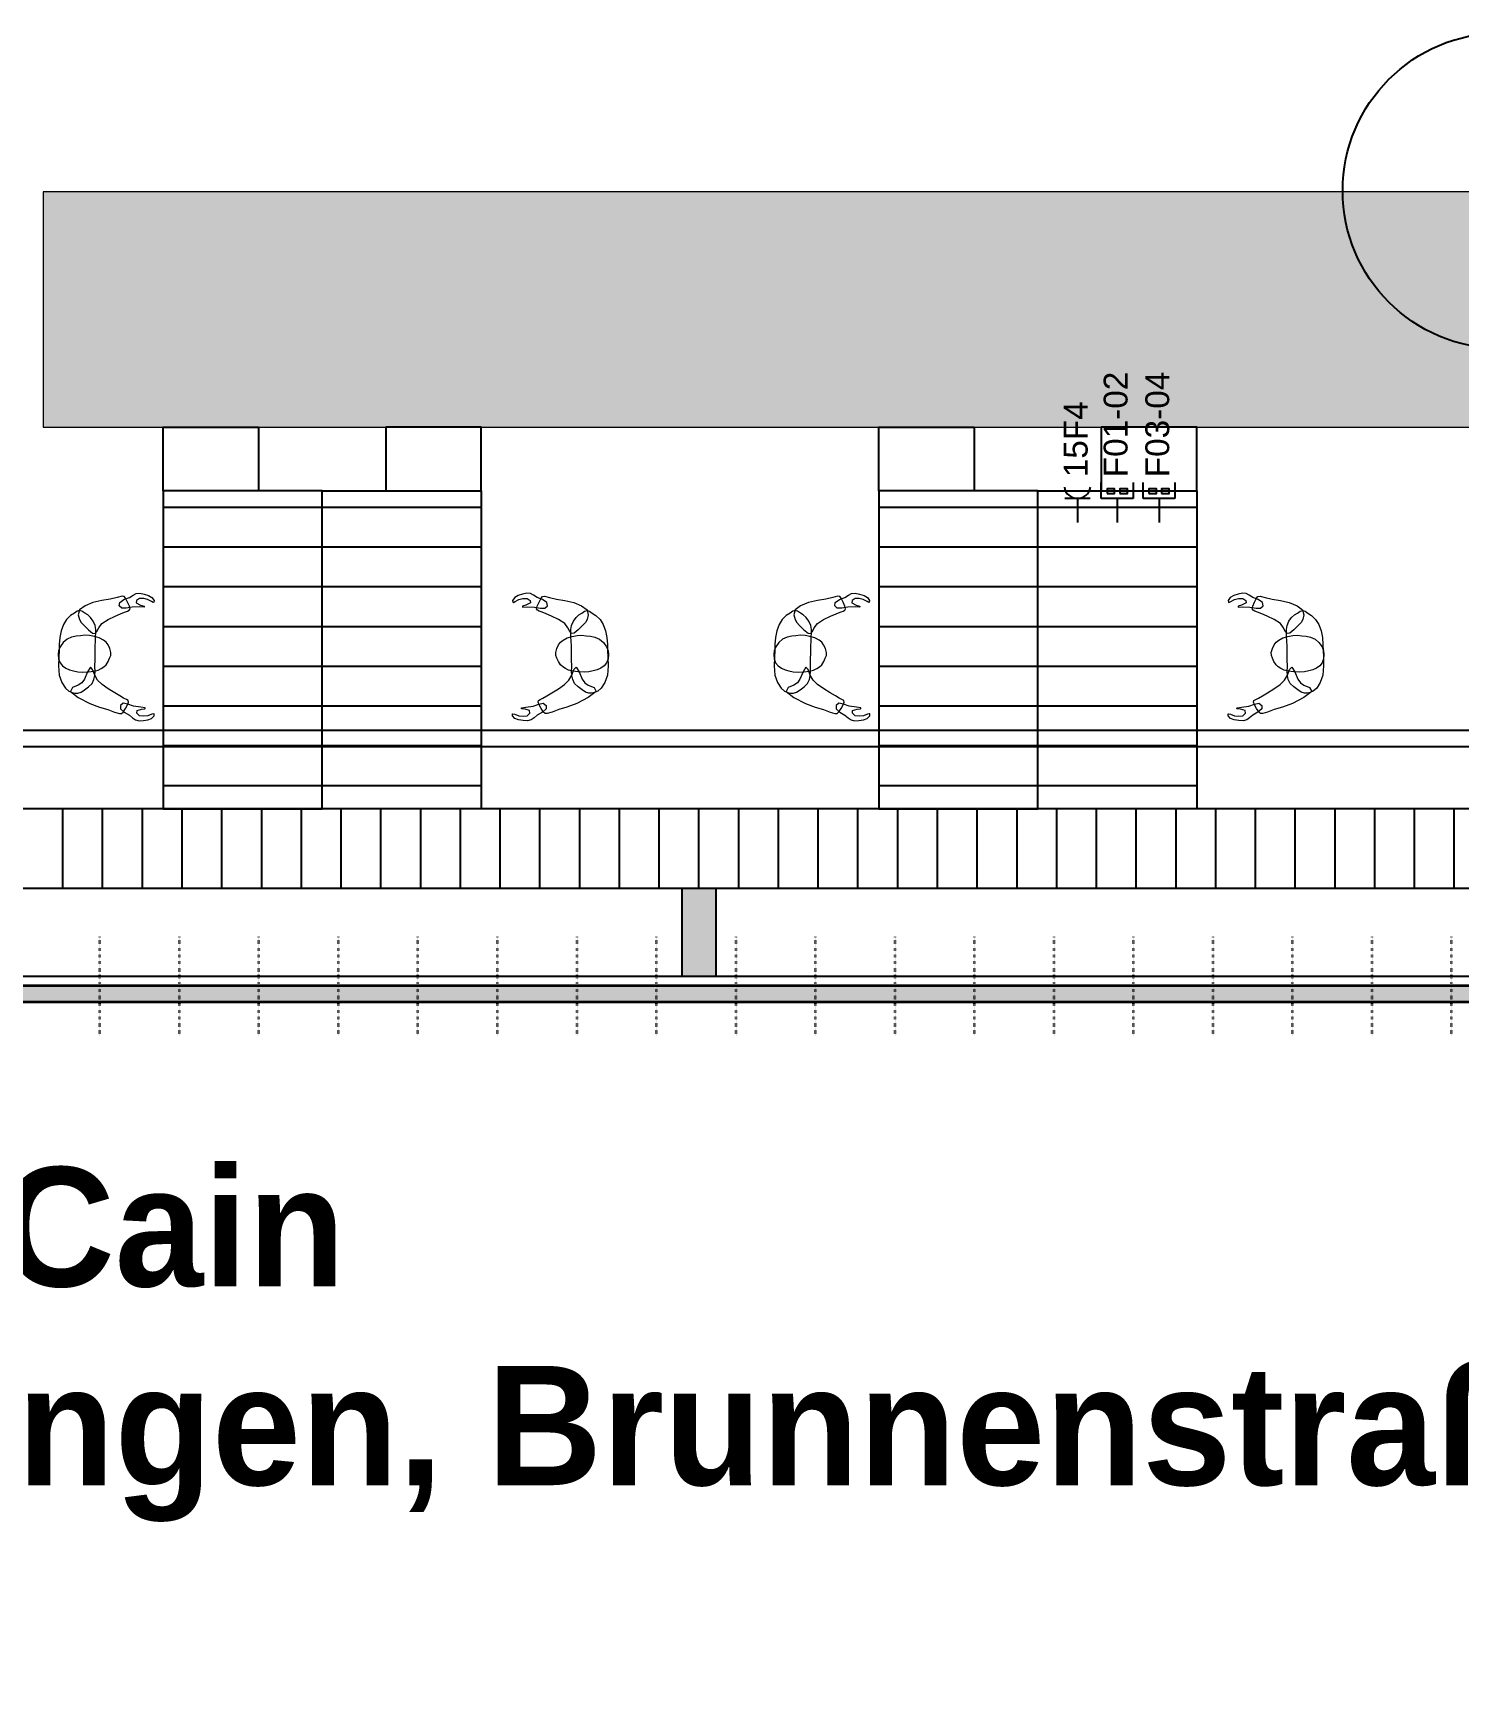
# Model space of a CAD drawing. Header units: millimetres. Extents: x 71769 to 78969, y 7991 to 11789.
# Drawn here: x 72751 to 73648, y 7991 to 9032 of the extents above; entities that cross this region are included whole.
import ezdxf
from ezdxf.enums import TextEntityAlignment as Align

# ---------------------------------------------------------------- set-up
doc = ezdxf.new("R2010")
doc.units = ezdxf.units.MM
doc.header["$LTSCALE"] = 5
doc.header["$MEASUREMENT"] = 0
doc.linetypes.add('AUSGEZOGEN', pattern=[0])
doc.linetypes.add('LINIE_9', pattern=[0.1, 0, -0.1])
doc.layers.get('0').update_dxf_attribs({"linetype": 'CONTINUOUS'})
for name, color, linetype, lineweight in [('200_ERDGESCHOSS#Maßlinie 1_100', 7, 'AUSGEZOGEN', 18), ('203_Kabelrinnen und Heizplatten#Maßlinie 1_100', 7, 'AUSGEZOGEN', 18), ('4501_180704 Layout Brunnenstraße HCH.dwg#0', 7, 'AUSGEZOGEN', 25), ('4501_180704 Layout Brunnenstraße HCH.dwg#001 Standard-XFT_Con', 7, 'AUSGEZOGEN', 13), ('Standard', 7, 'AUSGEZOGEN', 25)]:
    doc.layers.add(name, color=color, linetype=linetype, lineweight=lineweight)
for name, color, linetype in [('BEM', 3, 'CONTINUOUS'), ('E_BEL', 1, 'CONTINUOUS'), ('E_EI_IN', 5, 'CONTINUOUS'), ('E_SI_EDV', 3, 'CONTINUOUS')]:
    doc.layers.add(name, color=color, linetype=linetype)
doc.styles.add('ARIAL', font='arial.ttf')
doc.styles.get("Standard").update_dxf_attribs({"font": 'arial.ttf', "height": 20})

# ---------------------------------------------------------------- blocks, each defined once
blk = doc.blocks.new('*U696')
for p, q in [((0, -0.151), (0, 0)), ((-0.079, -0.151), (0.079, -0.151))]:
    blk.add_line(p, q)
blk.add_arc((0, -0.234), 0.0828, 8.4436, 171.5564)
at = {"style": 'ARIAL'}
blk.add_attdef('FREI1', text='', height=0.15, dxfattribs=at).set_placement((0.167, -0.074), align=Align.MIDDLE_LEFT)
for tag, p in [('TYP', (0, -0.341)), ('SCHALTKREIS', (0, -0.56)), ('STROMKREIS', (0, -0.78)), ('LEISTUNG', (0, -1)), ('FREI2', (0, -1.219))]:
    blk.add_attdef(tag, text='', height=0.15, dxfattribs=at).set_placement(p, align=Align.MIDDLE_CENTER)
blk = doc.blocks.new('*U698')
for p, q in [((-0.1, 0.251), (-0.1, 0.151)), ((0.1, 0.151), (0.1, 0.251)), ((-0.1, 0.151), (0.1, 0.151)), ((0, 0.151), (0, 0))]:
    blk.add_line(p, q)
at = {"color": 0, "linetype": 'ByBlock'}
for points in [[(-0.016, 0.183), (-0.064, 0.183), (-0.064, 0.212), (-0.016, 0.212)], [(0.064, 0.183), (0.016, 0.183), (0.016, 0.212), (0.064, 0.212)]]:
    blk.add_lwpolyline(points, close=True, dxfattribs=at)
at = {"style": 'ARIAL'}
for tag, p in [('FREI2', (0, 1.205)), ('LEISTUNG', (0, 1.005)), ('SCHALTKREIS', (0, 0.805)), ('STROMKREIS', (0, 0.605)), ('TYP', (0, 0.405))]:
    blk.add_attdef(tag, text='', height=0.15, dxfattribs=at).set_placement(p, align=Align.MIDDLE)
blk.add_attdef('FREI1', text='', height=0.15, dxfattribs=at).set_placement((0.167, 0.077), align=Align.MIDDLE_LEFT)

msp = doc.modelspace()

# ---------------------------------------------------------------- hatches: boundary and pattern name
at = {"layer": '203_Kabelrinnen und Heizplatten#Maßlinie 1_100', "linetype": 'AUSGEZOGEN', "lineweight": 13}
msp.add_hatch(color=8, dxfattribs=at).paths.add_polyline_path([(72757.7, 8784.5), (75757.7, 8784.5), (75757.7, 8932.5), (72757.7, 8932.5)])
at = {"layer": 'BEM', "linetype": 'AUSGEZOGEN', "lineweight": 13}
h = msp.add_hatch(color=8, dxfattribs=at)
h.paths.add_polyline_path([(77420.2, 8433), (74320.2, 8433), (74320.2, 8423), (77420.2, 8423)])
h.paths.add_polyline_path([(78587.4, 8433), (77920.2, 8433), (77920.2, 8423), (78587.4, 8423)])
h.paths.add_polyline_path([(71971.6, 8433), (71971.6, 8423), (72020.2, 8423), (72020.2, 8433)])
h.paths.add_polyline_path([(73820.2, 8433), (72520.2, 8433), (72520.2, 8423), (73820.2, 8423)])
at = {"layer": 'Standard', "linetype": 'AUSGEZOGEN', "lineweight": 25, "true_color": 0x000000}
msp.add_hatch(color=18, dxfattribs=at).paths.add_polyline_path([(73159.7, 8494.5), (73159.7, 8439), (73180.7, 8439), (73180.7, 8494.5)])

# ---------------------------------------------------------------- linework, layer by layer
at = {"layer": '200_ERDGESCHOSS#Maßlinie 1_100', "color": 18, "linetype": 'LINIE_9', "lineweight": 35, "true_color": 0x000000}
for p, q in [((72793.5, 8402), (72793.5, 8463.9)), ((72843.5, 8402), (72843.5, 8463.9)), ((72893.5, 8402), (72893.5, 8463.9)), ((72943.5, 8402), (72943.5, 8463.9)), ((72993.5, 8402), (72993.5, 8463.9)), ((73043.5, 8402), (73043.5, 8463.9)), ((73093.5, 8402), (73093.5, 8463.9)), ((73143.5, 8402), (73143.5, 8463.9)), ((73193.5, 8402), (73193.5, 8463.9)), ((73243.5, 8402), (73243.5, 8463.9)), ((73293.5, 8402), (73293.5, 8463.9)), ((73343.5, 8402), (73343.5, 8463.9)), ((73393.5, 8402), (73393.5, 8463.9)), ((73443.5, 8402), (73443.5, 8463.9)), ((73493.5, 8402), (73493.5, 8463.9)), ((73543.5, 8402), (73543.5, 8463.9)), ((73593.5, 8402), (73593.5, 8463.9)), ((73643.5, 8402), (73643.5, 8463.9))]:
    msp.add_line(p, q, dxfattribs=at)
at = {"layer": '200_ERDGESCHOSS#Maßlinie 1_100', "color": 18, "linetype": 'AUSGEZOGEN', "lineweight": 25, "true_color": 0x000000}
for p, q in [((73820.2, 8439), (72520.2, 8439)), ((72520.2, 8433), (73820.2, 8433))]:
    msp.add_line(p, q, dxfattribs=at)
at = {"layer": '200_ERDGESCHOSS#Maßlinie 1_100', "color": 18, "linetype": 'AUSGEZOGEN', "lineweight": 35, "true_color": 0x000000}
for p, q in [((73820.2, 8433), (72520.2, 8433)), ((72520.2, 8423), (73820.2, 8423))]:
    msp.add_line(p, q, dxfattribs=at)
at = {"layer": '203_Kabelrinnen und Heizplatten#Maßlinie 1_100', "color": 18, "linetype": 'AUSGEZOGEN', "lineweight": 13, "true_color": 0x000000}
for p, q in [((72757.7, 8932.5), (72757.7, 8784.5)), ((75757.7, 8932.5), (72757.7, 8932.5)), ((72757.7, 8784.5), (75757.7, 8784.5))]:
    msp.add_line(p, q, dxfattribs=at)
at = {"layer": '4501_180704 Layout Brunnenstraße HCH.dwg#0', "color": 18, "linetype": 'AUSGEZOGEN', "lineweight": 25, "true_color": 0x000000}
for p, q in [((72833.2, 8734.2), (72933.2, 8734.2)), ((72933.2, 8734.2), (73033.2, 8734.2)), ((73283.2, 8734.2), (73383.2, 8734.2)), ((73383.2, 8734.2), (73483.2, 8734.2)), ((72833.2, 8709.2), (72933.2, 8709.2)), ((72933.2, 8709.2), (73033.2, 8709.2)), ((73283.2, 8709.2), (73383.2, 8709.2)), ((73383.2, 8709.2), (73483.2, 8709.2)), ((72833.2, 8684.2), (72933.2, 8684.2)), ((72933.2, 8684.2), (73033.2, 8684.2)), ((73283.2, 8684.2), (73383.2, 8684.2)), ((73383.2, 8684.2), (73483.2, 8684.2)), ((72833.2, 8659.2), (72933.2, 8659.2)), ((72933.2, 8659.2), (73033.2, 8659.2)), ((73283.2, 8659.2), (73383.2, 8659.2)), ((73383.2, 8659.2), (73483.2, 8659.2)), ((72833.2, 8634.2), (72933.2, 8634.2)), ((72933.2, 8634.2), (73033.2, 8634.2)), ((73283.2, 8634.2), (73383.2, 8634.2)), ((73383.2, 8634.2), (73483.2, 8634.2)), ((72833.2, 8609.2), (72933.2, 8609.2)), ((72933.2, 8609.2), (73033.2, 8609.2)), ((73283.2, 8609.2), (73383.2, 8609.2)), ((73383.2, 8609.2), (73483.2, 8609.2)), ((72833.2, 8584.2), (72933.2, 8584.2)), ((72933.2, 8584.2), (73033.2, 8584.2)), ((73283.2, 8584.2), (73383.2, 8584.2)), ((73383.2, 8584.2), (73483.2, 8584.2)), ((72833.2, 8559.2), (72933.2, 8559.2)), ((72933.2, 8559.2), (73033.2, 8559.2)), ((73283.2, 8559.2), (73383.2, 8559.2)), ((73383.2, 8559.2), (73483.2, 8559.2)), ((72770.2, 8494.5), (72770.2, 8544.5)), ((72795.2, 8494.5), (72795.2, 8544.5)), ((72820.2, 8494.5), (72820.2, 8544.5)), ((72845.2, 8494.5), (72845.2, 8544.5)), ((72870.2, 8494.5), (72870.2, 8544.5)), ((72895.2, 8494.5), (72895.2, 8544.5)), ((72920.2, 8494.5), (72920.2, 8544.5)), ((72945.2, 8494.5), (72945.2, 8544.5)), ((72970.2, 8494.5), (72970.2, 8544.5)), ((72995.2, 8494.5), (72995.2, 8544.5)), ((73020.2, 8494.5), (73020.2, 8544.5)), ((73045.2, 8494.5), (73045.2, 8544.5)), ((73070.2, 8494.5), (73070.2, 8544.5)), ((73095.2, 8494.5), (73095.2, 8544.5)), ((73120.2, 8494.5), (73120.2, 8544.5)), ((73145.2, 8494.5), (73145.2, 8544.5)), ((73170.2, 8494.5), (73170.2, 8544.5)), ((73195.2, 8494.5), (73195.2, 8544.5)), ((73220.2, 8494.5), (73220.2, 8544.5)), ((73245.2, 8494.5), (73245.2, 8544.5)), ((73270.2, 8494.5), (73270.2, 8544.5)), ((73295.2, 8494.5), (73295.2, 8544.5)), ((73320.2, 8494.5), (73320.2, 8544.5)), ((73345.2, 8494.5), (73345.2, 8544.5)), ((73370.2, 8494.5), (73370.2, 8544.5)), ((73395.2, 8494.5), (73395.2, 8544.5)), ((73420.2, 8494.5), (73420.2, 8544.5)), ((73445.2, 8494.5), (73445.2, 8544.5)), ((73470.2, 8494.5), (73470.2, 8544.5)), ((73495.2, 8494.5), (73495.2, 8544.5)), ((73520.2, 8494.5), (73520.2, 8544.5)), ((73545.2, 8494.5), (73545.2, 8544.5)), ((73570.2, 8494.5), (73570.2, 8544.5)), ((73595.2, 8494.5), (73595.2, 8544.5)), ((73620.2, 8494.5), (73620.2, 8544.5)), ((73645.2, 8494.5), (73645.2, 8544.5))]:
    msp.add_line(p, q, dxfattribs=at)
at = {"layer": '4501_180704 Layout Brunnenstraße HCH.dwg#0', "color": 7, "linetype": 'AUSGEZOGEN', "lineweight": 25, "true_color": 0xfafafa}
msp.add_line((73144.6, 8544.5), (73073.2, 8544.5), dxfattribs=at)
at = {"layer": '4501_180704 Layout Brunnenstraße HCH.dwg#0', "linetype": 'AUSGEZOGEN', "lineweight": 25}
for points in [[(72893.2, 8784.5), (72893.2, 8744.5), (72833.2, 8744.5), (72833.2, 8784.5), (72893.2, 8784.5)], [(72973.2, 8784.5), (72973.2, 8744.5), (73033.2, 8744.5), (73033.2, 8784.5), (72973.2, 8784.5)], [(73343.2, 8784.5), (73343.2, 8744.5), (73283.2, 8744.5), (73283.2, 8784.5), (73343.2, 8784.5)], [(73423.2, 8784.5), (73423.2, 8744.5), (73483.2, 8744.5), (73483.2, 8784.5), (73423.2, 8784.5)], [(72833.2, 8744.5), (72833.2, 8544.5), (72933.2, 8544.5), (72933.2, 8744.5), (72833.2, 8744.5)], [(73033.2, 8744.5), (73033.2, 8544.5), (72933.2, 8544.5), (72933.2, 8744.5), (73033.2, 8744.5)], [(73283.2, 8744.5), (73283.2, 8544.5), (73383.2, 8544.5), (73383.2, 8744.5), (73283.2, 8744.5)], [(73483.2, 8744.5), (73483.2, 8544.5), (73383.2, 8544.5), (73383.2, 8744.5), (73483.2, 8744.5)], [(71977.6, 8494.5), (75733.2, 8494.5), (75733.2, 8544.5), (71977.6, 8544.5), (71977.6, 8494.5)], [(73180.7, 8439), (73159.7, 8439), (73159.7, 8494.5), (73180.7, 8494.5), (73180.7, 8439)]]:
    msp.add_lwpolyline(points, dxfattribs=at)
at = {"layer": '4501_180704 Layout Brunnenstraße HCH.dwg#0', "color": 18, "linetype": 'AUSGEZOGEN', "lineweight": 25, "true_color": 0x000000}
msp.add_circle((73674.2, 8933.2), 99.2, dxfattribs=at)
at = {"layer": '4501_180704 Layout Brunnenstraße HCH.dwg#001 Standard-XFT_Con', "linetype": 'AUSGEZOGEN', "lineweight": 13}
for points in [[(72810.9, 8674.5), (72809.6, 8676.9), (72808.8, 8678), (72807.4, 8678.1), (72804.3, 8677.4), (72799.9, 8676.4), (72794.7, 8675.5), (72789.1, 8674.2), (72784.1, 8672.2), (72780.7, 8669.7), (72779.9, 8666.5), (72780.6, 8663.6), (72781.7, 8661.7), (72783.5, 8659.7), (72786.2, 8657.1), (72788.8, 8655), (72790.5, 8654.8), (72791.6, 8656), (72792.7, 8658.3), (72794.7, 8661), (72798.6, 8663.5), (72803, 8665.6), (72806.4, 8667.1), (72809, 8668.2), (72810.8, 8668.8), (72811.9, 8669.3), (72812.4, 8670.3), (72812, 8672), (72810.9, 8674.5)], [(72818.4, 8671.4), (72813.8, 8671.3), (72810, 8670.7), (72807.2, 8670.6), (72805.6, 8672.1), (72805.9, 8674.3), (72808.6, 8676), (72812, 8677.4), (72814.3, 8678.8), (72816.2, 8679.8), (72818.5, 8680), (72821.2, 8679.5), (72824, 8678.6), (72826.2, 8677.3), (72827.5, 8675.4), (72827.3, 8674.4), (72827, 8674.3), (72825.9, 8674.8), (72823.5, 8676), (72821, 8676.7), (72818.4, 8676.7), (72816.5, 8675.5), (72816.3, 8673.9), (72819.1, 8672.5), (72821.2, 8672), (72821.3, 8671.8), (72821.3, 8671.5), (72821.2, 8671.3), (72818.4, 8671.4)], [(73062.1, 8671.4), (73066.7, 8671.3), (73070.5, 8670.7), (73073.3, 8670.6), (73074.9, 8672.1), (73074.6, 8674.3), (73071.9, 8676), (73068.5, 8677.4), (73066.2, 8678.8), (73064.3, 8679.8), (73061.9, 8680), (73059.3, 8679.5), (73056.5, 8678.6), (73054.3, 8677.3), (73053, 8675.4), (73053.2, 8674.4), (73053.5, 8674.3), (73054.6, 8674.8), (73057, 8676), (73059.5, 8676.7), (73062.1, 8676.7), (73064, 8675.5), (73064.2, 8673.9), (73061.4, 8672.5), (73059.3, 8672), (73059.2, 8671.8), (73059.2, 8671.5), (73059.3, 8671.3), (73062.1, 8671.4)], [(73069.6, 8674.5), (73070.9, 8676.9), (73071.7, 8678), (73073.1, 8678.1), (73076.2, 8677.4), (73080.6, 8676.4), (73085.8, 8675.5), (73091.4, 8674.2), (73096.4, 8672.2), (73099.8, 8669.7), (73100.6, 8666.5), (73099.9, 8663.6), (73098.8, 8661.7), (73097, 8659.7), (73094.3, 8657.1), (73091.7, 8655), (73090, 8654.8), (73088.9, 8656), (73087.8, 8658.3), (73085.8, 8661), (73081.9, 8663.5), (73077.5, 8665.6), (73074.1, 8667.1), (73071.5, 8668.2), (73069.7, 8668.8), (73068.6, 8669.3), (73068.1, 8670.3), (73068.5, 8672), (73069.6, 8674.5)], [(73260.9, 8674.5), (73259.6, 8676.9), (73258.8, 8678), (73257.4, 8678.1), (73254.3, 8677.4), (73249.9, 8676.4), (73244.7, 8675.5), (73239.1, 8674.2), (73234.1, 8672.2), (73230.7, 8669.7), (73229.9, 8666.5), (73230.6, 8663.6), (73231.7, 8661.7), (73233.5, 8659.7), (73236.2, 8657.1), (73238.8, 8655), (73240.5, 8654.8), (73241.6, 8656), (73242.7, 8658.3), (73244.7, 8661), (73248.6, 8663.5), (73253, 8665.6), (73256.4, 8667.1), (73259, 8668.2), (73260.8, 8668.8), (73261.9, 8669.3), (73262.4, 8670.3), (73262, 8672), (73260.9, 8674.5)], [(73268.4, 8671.4), (73263.8, 8671.3), (73260, 8670.7), (73257.2, 8670.6), (73255.6, 8672.1), (73255.9, 8674.3), (73258.6, 8676), (73262, 8677.4), (73264.3, 8678.8), (73266.2, 8679.8), (73268.5, 8680), (73271.2, 8679.5), (73274, 8678.6), (73276.2, 8677.3), (73277.5, 8675.4), (73277.3, 8674.4), (73277, 8674.3), (73275.9, 8674.8), (73273.5, 8676), (73271, 8676.7), (73268.4, 8676.7), (73266.5, 8675.5), (73266.3, 8673.9), (73269.1, 8672.5), (73271.2, 8672), (73271.3, 8671.8), (73271.3, 8671.5), (73271.2, 8671.3), (73268.4, 8671.4)], [(73512.1, 8671.4), (73516.7, 8671.3), (73520.5, 8670.7), (73523.3, 8670.6), (73524.9, 8672.1), (73524.6, 8674.3), (73521.9, 8676), (73518.5, 8677.4), (73516.2, 8678.8), (73514.3, 8679.8), (73511.9, 8680), (73509.3, 8679.5), (73506.5, 8678.6), (73504.3, 8677.3), (73503, 8675.4), (73503.2, 8674.4), (73503.5, 8674.3), (73504.6, 8674.8), (73507, 8676), (73509.5, 8676.7), (73512.1, 8676.7), (73514, 8675.5), (73514.2, 8673.9), (73511.4, 8672.5), (73509.3, 8672), (73509.2, 8671.8), (73509.2, 8671.5), (73509.3, 8671.3), (73512.1, 8671.4)], [(73519.6, 8674.5), (73520.9, 8676.9), (73521.7, 8678), (73523.1, 8678.1), (73526.2, 8677.4), (73530.6, 8676.4), (73535.8, 8675.5), (73541.4, 8674.2), (73546.4, 8672.2), (73549.8, 8669.7), (73550.6, 8666.5), (73549.9, 8663.6), (73548.8, 8661.7), (73547, 8659.7), (73544.3, 8657.1), (73541.7, 8655), (73540, 8654.8), (73538.9, 8656), (73537.8, 8658.3), (73535.8, 8661), (73531.9, 8663.5), (73527.5, 8665.6), (73524.1, 8667.1), (73521.5, 8668.2), (73519.7, 8668.8), (73518.6, 8669.3), (73518.1, 8670.3), (73518.5, 8672), (73519.6, 8674.5)], [(72790.4, 8630.8), (72790.3, 8634), (72790.4, 8638.3), (72790.5, 8642.8), (72790.5, 8646.8), (72790.7, 8650), (72790.8, 8652.7), (72790.9, 8655.1), (72790.9, 8657.3), (72790.5, 8659.8), (72789.3, 8662.4), (72787.6, 8664.8), (72785.8, 8666.4), (72784, 8667.6), (72782.2, 8668.7), (72780.6, 8669.1), (72779.2, 8668.7), (72777.5, 8667.6), (72775, 8666), (72772.5, 8663.6), (72770.6, 8660.3), (72769.1, 8656.4), (72768.3, 8652.1), (72767.9, 8647.8), (72767.8, 8644), (72767.6, 8639.8), (72767.5, 8634.3), (72767.9, 8628.6), (72769.6, 8623.8), (72771.8, 8620.3), (72774, 8618.5), (72776, 8617.6), (72777.8, 8617.1), (72779.6, 8617.1), (72781.6, 8617.8), (72783.8, 8619.2), (72786.3, 8621.1), (72788.5, 8623.3), (72789.7, 8625.7), (72790.2, 8628.2), (72790.4, 8630.8)], [(73090.1, 8630.8), (73090.2, 8634), (73090.1, 8638.3), (73090, 8642.8), (73090, 8646.8), (73089.8, 8650), (73089.7, 8652.7), (73089.6, 8655.1), (73089.6, 8657.3), (73090, 8659.8), (73091.2, 8662.4), (73092.9, 8664.8), (73094.7, 8666.4), (73096.5, 8667.6), (73098.3, 8668.7), (73099.9, 8669.1), (73101.3, 8668.7), (73103, 8667.6), (73105.4, 8666), (73108, 8663.6), (73109.9, 8660.3), (73111.4, 8656.4), (73112.2, 8652.1), (73112.6, 8647.8), (73112.7, 8644), (73112.9, 8639.8), (73113, 8634.3), (73112.6, 8628.6), (73110.9, 8623.8), (73108.7, 8620.3), (73106.5, 8618.5), (73104.5, 8617.6), (73102.7, 8617.1), (73100.9, 8617.1), (73098.9, 8617.8), (73096.7, 8619.2), (73094.2, 8621.1), (73092, 8623.3), (73090.8, 8625.7), (73090.3, 8628.2), (73090.1, 8630.8)], [(73240.4, 8630.8), (73240.3, 8634), (73240.4, 8638.3), (73240.5, 8642.8), (73240.5, 8646.8), (73240.7, 8650), (73240.8, 8652.7), (73240.9, 8655.1), (73240.9, 8657.3), (73240.5, 8659.8), (73239.3, 8662.4), (73237.6, 8664.8), (73235.8, 8666.4), (73234, 8667.6), (73232.2, 8668.7), (73230.6, 8669.1), (73229.2, 8668.7), (73227.5, 8667.6), (73225, 8666), (73222.5, 8663.6), (73220.6, 8660.3), (73219.1, 8656.4), (73218.3, 8652.1), (73217.9, 8647.8), (73217.8, 8644), (73217.6, 8639.8), (73217.5, 8634.3), (73217.9, 8628.6), (73219.6, 8623.8), (73221.8, 8620.3), (73224, 8618.5), (73226, 8617.6), (73227.8, 8617.1), (73229.6, 8617.1), (73231.6, 8617.8), (73233.8, 8619.2), (73236.3, 8621.1), (73238.5, 8623.3), (73239.7, 8625.7), (73240.2, 8628.2), (73240.4, 8630.8)], [(73540.1, 8630.8), (73540.2, 8634), (73540.1, 8638.3), (73540, 8642.8), (73540, 8646.8), (73539.8, 8650), (73539.7, 8652.7), (73539.6, 8655.1), (73539.6, 8657.3), (73540, 8659.8), (73541.2, 8662.4), (73542.9, 8664.8), (73544.7, 8666.4), (73546.5, 8667.6), (73548.3, 8668.7), (73549.9, 8669.1), (73551.3, 8668.7), (73553, 8667.6), (73555.4, 8666), (73558, 8663.6), (73559.9, 8660.3), (73561.4, 8656.4), (73562.2, 8652.1), (73562.6, 8647.8), (73562.7, 8644), (73562.9, 8639.8), (73563, 8634.3), (73562.6, 8628.6), (73560.9, 8623.8), (73558.7, 8620.3), (73556.5, 8618.5), (73554.5, 8617.6), (73552.7, 8617.1), (73550.9, 8617.1), (73548.9, 8617.8), (73546.7, 8619.2), (73544.2, 8621.1), (73542, 8623.3), (73540.8, 8625.7), (73540.3, 8628.2), (73540.1, 8630.8)], [(72800.3, 8640.9), (72800.4, 8642.8), (72799.7, 8645.3), (72798.6, 8647.6), (72797.4, 8649.3), (72795.7, 8650.6), (72793.1, 8651.9), (72790, 8652.9), (72786.9, 8653.4), (72783.9, 8653.6), (72781.2, 8653.3), (72778.5, 8653), (72775.7, 8652.4), (72772.8, 8651.2), (72770.4, 8649), (72768.5, 8646.3), (72767.5, 8643.9), (72767.3, 8641.4), (72767.5, 8638.8), (72768.4, 8636.2), (72769.9, 8634.3), (72772, 8632.8), (72774.3, 8631.8), (72776.8, 8631.3), (72779.5, 8630.7), (72782.6, 8630.4), (72786.2, 8630.5), (72789.7, 8631), (72792.3, 8631.7), (72794.3, 8632.6), (72796, 8633.7), (72797.4, 8634.9), (72798.7, 8637), (72799.6, 8639.1), (72800.3, 8640.9)], [(73080.2, 8640.9), (73080.1, 8642.8), (73080.8, 8645.3), (73081.9, 8647.6), (73083.1, 8649.3), (73084.8, 8650.6), (73087.4, 8651.9), (73090.5, 8652.9), (73093.6, 8653.4), (73096.6, 8653.6), (73099.3, 8653.3), (73102, 8653), (73104.8, 8652.4), (73107.7, 8651.2), (73110.1, 8649), (73112, 8646.3), (73113, 8643.9), (73113.2, 8641.4), (73113, 8638.8), (73112.1, 8636.2), (73110.6, 8634.3), (73108.5, 8632.8), (73106.2, 8631.8), (73103.7, 8631.3), (73101, 8630.7), (73097.9, 8630.4), (73094.3, 8630.5), (73090.8, 8631), (73088.2, 8631.7), (73086.2, 8632.6), (73084.5, 8633.7), (73083.1, 8634.9), (73081.8, 8637), (73080.9, 8639.1), (73080.2, 8640.9)], [(73250.3, 8640.9), (73250.4, 8642.8), (73249.7, 8645.3), (73248.6, 8647.6), (73247.4, 8649.3), (73245.7, 8650.6), (73243.1, 8651.9), (73240, 8652.9), (73236.9, 8653.4), (73233.9, 8653.6), (73231.2, 8653.3), (73228.5, 8653), (73225.7, 8652.4), (73222.8, 8651.2), (73220.4, 8649), (73218.5, 8646.3), (73217.5, 8643.9), (73217.3, 8641.4), (73217.5, 8638.8), (73218.4, 8636.2), (73219.9, 8634.3), (73222, 8632.8), (73224.3, 8631.8), (73226.8, 8631.3), (73229.5, 8630.7), (73232.6, 8630.4), (73236.2, 8630.5), (73239.7, 8631), (73242.3, 8631.7), (73244.3, 8632.6), (73246, 8633.7), (73247.4, 8634.9), (73248.7, 8637), (73249.6, 8639.1), (73250.3, 8640.9)], [(73530.2, 8640.9), (73530.1, 8642.8), (73530.8, 8645.3), (73531.9, 8647.6), (73533.1, 8649.3), (73534.8, 8650.6), (73537.4, 8651.9), (73540.5, 8652.9), (73543.6, 8653.4), (73546.6, 8653.6), (73549.3, 8653.3), (73552, 8653), (73554.8, 8652.4), (73557.7, 8651.2), (73560.1, 8649), (73562, 8646.3), (73563, 8643.9), (73563.2, 8641.4), (73563, 8638.8), (73562.1, 8636.2), (73560.6, 8634.3), (73558.5, 8632.8), (73556.2, 8631.8), (73553.7, 8631.3), (73551, 8630.7), (73547.9, 8630.4), (73544.3, 8630.5), (73540.8, 8631), (73538.2, 8631.7), (73536.2, 8632.6), (73534.5, 8633.7), (73533.1, 8634.9), (73531.8, 8637), (73530.9, 8639.1), (73530.2, 8640.9)], [(72809.6, 8607.5), (72810.9, 8609.9), (72811.5, 8611.6), (72811.3, 8612.5), (72810.1, 8613.2), (72808.4, 8614), (72806, 8615.4), (72802.8, 8617.3), (72798.7, 8619.9), (72794.8, 8622.7), (72792, 8625.4), (72790.2, 8628.4), (72788.8, 8632.1), (72787.5, 8633.6), (72785.7, 8630.5), (72783.7, 8626), (72782.1, 8623.7), (72779.9, 8622.3), (72776.3, 8620.7), (72775, 8618.3), (72779.9, 8614.5), (72787.1, 8610.7), (72793.3, 8608.4), (72798.5, 8606.9), (72802.7, 8605.3), (72805.7, 8604.4), (72807.1, 8604.3), (72808, 8605.2), (72809.6, 8607.5)], [(73070.9, 8607.5), (73069.6, 8609.9), (73069, 8611.6), (73069.2, 8612.5), (73070.3, 8613.2), (73072.1, 8614), (73074.5, 8615.4), (73077.7, 8617.3), (73081.8, 8619.9), (73085.7, 8622.7), (73088.4, 8625.4), (73090.3, 8628.4), (73091.6, 8632.1), (73093, 8633.6), (73094.8, 8630.5), (73096.8, 8626), (73098.4, 8623.7), (73100.6, 8622.3), (73104.2, 8620.7), (73105.5, 8618.3), (73100.6, 8614.5), (73093.4, 8610.7), (73087.2, 8608.4), (73082, 8606.9), (73077.8, 8605.3), (73074.8, 8604.4), (73073.4, 8604.3), (73072.5, 8605.2), (73070.9, 8607.5)], [(73259.6, 8607.5), (73260.9, 8609.9), (73261.5, 8611.6), (73261.3, 8612.5), (73260.1, 8613.2), (73258.4, 8614), (73256, 8615.4), (73252.8, 8617.3), (73248.7, 8619.9), (73244.8, 8622.7), (73242, 8625.4), (73240.2, 8628.4), (73238.8, 8632.1), (73237.5, 8633.6), (73235.7, 8630.5), (73233.7, 8626), (73232.1, 8623.7), (73229.9, 8622.3), (73226.3, 8620.7), (73225, 8618.3), (73229.9, 8614.5), (73237.1, 8610.7), (73243.3, 8608.4), (73248.5, 8606.9), (73252.7, 8605.3), (73255.7, 8604.4), (73257.1, 8604.3), (73258, 8605.2), (73259.6, 8607.5)], [(73520.9, 8607.5), (73519.6, 8609.9), (73519, 8611.6), (73519.2, 8612.5), (73520.3, 8613.2), (73522.1, 8614), (73524.5, 8615.4), (73527.7, 8617.3), (73531.8, 8619.9), (73535.7, 8622.7), (73538.4, 8625.4), (73540.3, 8628.4), (73541.6, 8632.1), (73543, 8633.6), (73544.8, 8630.5), (73546.8, 8626), (73548.4, 8623.7), (73550.6, 8622.3), (73554.2, 8620.7), (73555.5, 8618.3), (73550.6, 8614.5), (73543.4, 8610.7), (73537.2, 8608.4), (73532, 8606.9), (73527.8, 8605.3), (73524.8, 8604.4), (73523.4, 8604.3), (73522.5, 8605.2), (73520.9, 8607.5)], [(72819.2, 8608.4), (72814.6, 8609.1), (72811, 8610.3), (72808.2, 8610.8), (72806.4, 8609.5), (72806.4, 8607.3), (72808.8, 8605.2), (72812, 8603.3), (72814, 8601.6), (72815.8, 8600.3), (72818.1, 8599.8), (72820.8, 8599.9), (72823.7, 8600.4), (72826, 8601.3), (72827.6, 8603), (72827.6, 8604.1), (72827.3, 8604.2), (72826.1, 8603.9), (72823.6, 8603), (72820.9, 8602.7), (72818.4, 8603), (72816.7, 8604.6), (72816.8, 8606.2), (72819.7, 8607.1), (72821.8, 8607.3), (72822, 8607.5), (72822, 8607.8), (72821.9, 8608), (72819.2, 8608.4)], [(73061.3, 8608.4), (73065.9, 8609.1), (73069.5, 8610.3), (73072.3, 8610.8), (73074.1, 8609.5), (73074.1, 8607.3), (73071.7, 8605.2), (73068.5, 8603.3), (73066.5, 8601.6), (73064.7, 8600.3), (73062.4, 8599.8), (73059.7, 8599.9), (73056.8, 8600.4), (73054.5, 8601.3), (73052.9, 8603), (73052.9, 8604.1), (73053.2, 8604.2), (73054.4, 8603.9), (73056.9, 8603), (73059.6, 8602.7), (73062.1, 8603), (73063.8, 8604.6), (73063.7, 8606.2), (73060.8, 8607.1), (73058.6, 8607.3), (73058.5, 8607.5), (73058.5, 8607.8), (73058.6, 8608), (73061.3, 8608.4)], [(73269.2, 8608.4), (73264.6, 8609.1), (73261, 8610.3), (73258.2, 8610.8), (73256.4, 8609.5), (73256.4, 8607.3), (73258.8, 8605.2), (73262, 8603.3), (73264, 8601.6), (73265.8, 8600.3), (73268.1, 8599.8), (73270.8, 8599.9), (73273.7, 8600.4), (73276, 8601.3), (73277.6, 8603), (73277.6, 8604.1), (73277.3, 8604.2), (73276.1, 8603.9), (73273.6, 8603), (73270.9, 8602.7), (73268.4, 8603), (73266.7, 8604.6), (73266.8, 8606.2), (73269.7, 8607.1), (73271.8, 8607.3), (73272, 8607.5), (73272, 8607.8), (73271.9, 8608), (73269.2, 8608.4)], [(73511.3, 8608.4), (73515.9, 8609.1), (73519.5, 8610.3), (73522.3, 8610.8), (73524.1, 8609.5), (73524.1, 8607.3), (73521.7, 8605.2), (73518.5, 8603.3), (73516.5, 8601.6), (73514.7, 8600.3), (73512.4, 8599.8), (73509.7, 8599.9), (73506.8, 8600.4), (73504.5, 8601.3), (73502.9, 8603), (73502.9, 8604.1), (73503.2, 8604.2), (73504.4, 8603.9), (73506.9, 8603), (73509.6, 8602.7), (73512.1, 8603), (73513.8, 8604.6), (73513.7, 8606.2), (73510.8, 8607.1), (73508.6, 8607.3), (73508.5, 8607.5), (73508.5, 8607.8), (73508.6, 8608), (73511.3, 8608.4)]]:
    msp.add_lwpolyline(points, dxfattribs=at)
at = {"layer": 'E_BEL', "linetype": 'AUSGEZOGEN', "lineweight": 25}
for p, q in [((75933.2, 8593.7), (72607.7, 8593.7)), ((72607.7, 8583.7), (75933.2, 8583.7))]:
    msp.add_line(p, q, dxfattribs=at)

# ---------------------------------------------------------------- block references
at = {"layer": 'E_EI_IN', "xscale": 100, "yscale": 100, "zscale": 100, "rotation": 180}
msp.add_blockref('*U696', (73408.2, 8724.5), dxfattribs=at)
at = {"layer": 'E_SI_EDV', "xscale": -100, "yscale": 100, "zscale": 100}
for p in [(73433.2, 8724.5), (73459.5, 8724.5)]:
    msp.add_blockref('*U698', p, dxfattribs=at)

# ---------------------------------------------------------------- texts
at = {"color": 7, "linetype": 'Continuous', "lineweight": 25, "insert": (72468.4, 8319), "char_height": 60, "width": 1648.889, "attachment_point": 1}
msp.add_mtext('{\\fEurostile ExtendedTwo|b1|i0|c0|p34;\\H1.25x;Marc Cain ^JHechingen, Brunnenstraße 2\\P\\fEurostile ExtendedTwo|b0|i0|c0|p34;\\H0.8x;Layout}', dxfattribs=at)
at = {"layer": 'E_EI_IN', "style": 'ARIAL'}
msp.add_text('15F4', height=15, rotation=90, dxfattribs=at).set_placement((73414.6, 8753))
at = {"layer": 'E_SI_EDV', "style": 'ARIAL'}
for s, p in [('F01-02', (73439.7, 8753)), ('F03-04', (73465.9, 8753))]:
    msp.add_text(s, height=15, rotation=90, dxfattribs=at).set_placement(p)

doc.saveas('drawing.dxf')
